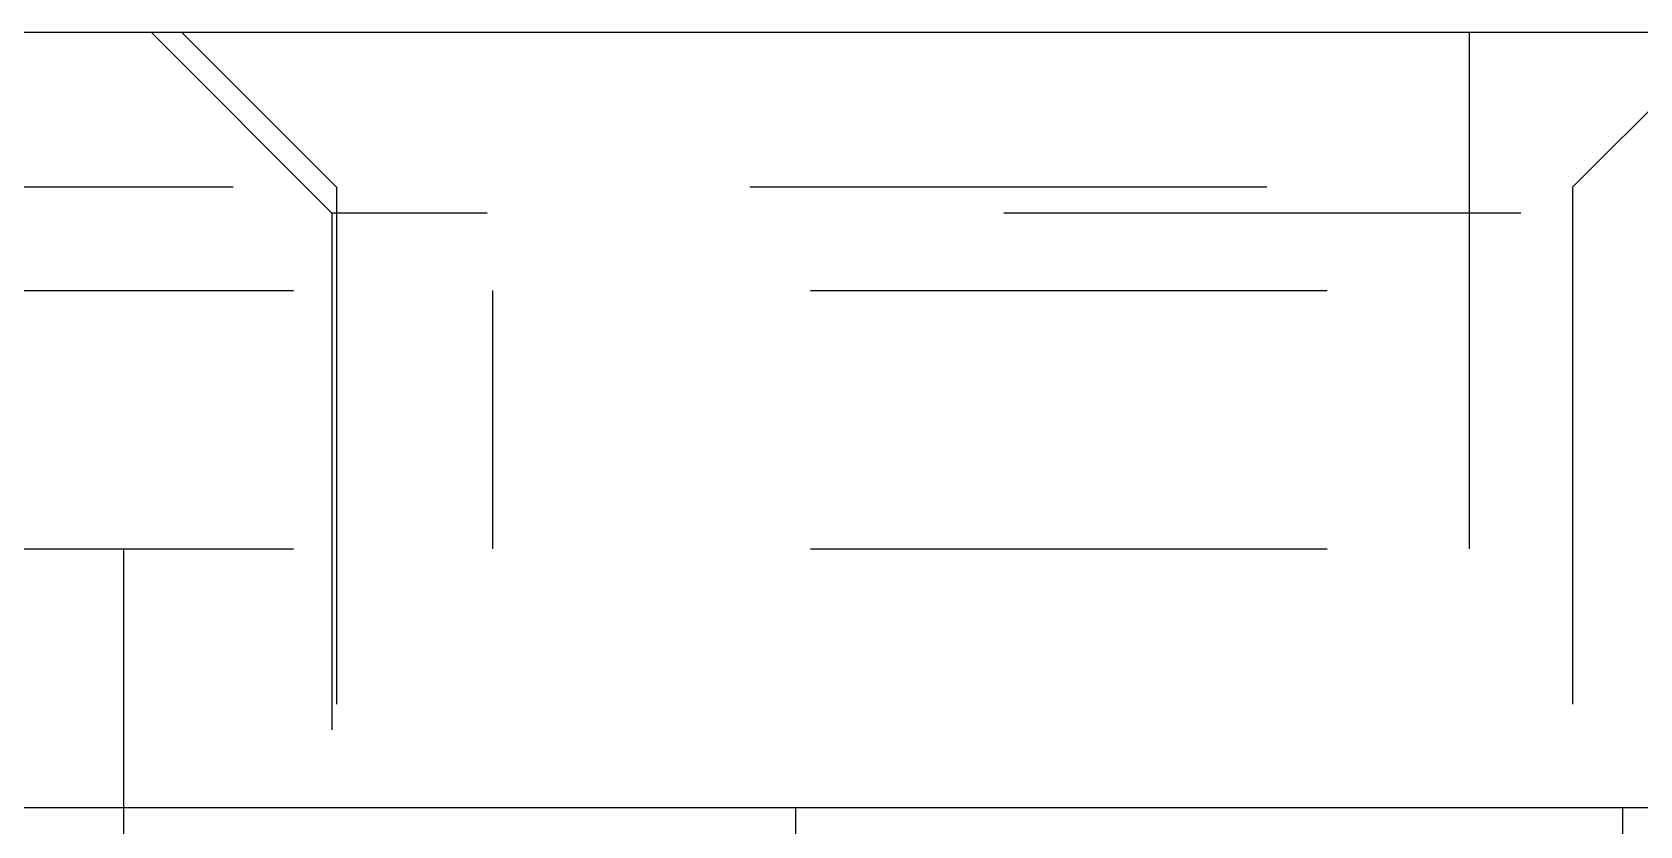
# Model space of a CAD drawing. Header units: inches. Extents: x 1246 to 1707, y -383 to -57.
# Drawn here: x 1609.397 to 1612.507, y -297.922 to -296.386 of the extents above; entities that cross this region are included whole.
import ezdxf

# ---------------------------------------------------------------- set-up
doc = ezdxf.new("R2010")
doc.units = ezdxf.units.IN
doc.header["$LTSCALE"] = 10
doc.header["$MEASUREMENT"] = 0
doc.linetypes.add('CENTER', pattern=[0.6, 0.375, -0.075, 0.075, -0.075])
doc.linetypes.add('HIDDEN', pattern=[0.2, 0.1, -0.1])
doc.layers.get('0').update_dxf_attribs({"linetype": 'CONTINUOUS'})
doc.layers.add('02___PRT_ALL_AXES', color=7, linetype='CONTINUOUS')
doc.layers.add('DEFAULT_2', color=8, linetype='HIDDEN')

msp = doc.modelspace()

# ---------------------------------------------------------------- linework, layer by layer
at = {"color": 7, "linetype": 'Continuous'}
for p, q in [((1319.6313, -296.386), (1637.9271, -296.386)), ((1319.6313, -297.886), (1637.9271, -297.886))]:
    msp.add_line(p, q, dxfattribs=at)
at = {"linetype": 'CENTER'}
msp.add_arc((1478.7792, -1654.6488), 1356.7628, 83.2637115, 96.7362885, dxfattribs=at)
at = {"layer": '02___PRT_ALL_AXES', "color": 8, "linetype": 'HIDDEN'}
msp.add_line((1609.5741, -297.386), (1609.5741, -297.886), dxfattribs=at)
at = {"layer": '02___PRT_ALL_AXES', "color": 7, "linetype": 'Continuous'}
msp.add_line((1609.5741, -297.886), (1609.5741, -301.286), dxfattribs=at)
at = {"layer": 'DEFAULT_2', "color": 8, "linetype": 'HIDDEN'}
for p, q in [((1609.9771, -296.736), (1609.6271, -296.386)), ((1609.9858, -296.686), (1609.6858, -296.386)), ((1612.1771, -296.386), (1612.1771, -297.886)), ((1612.6771, -296.386), (1612.3771, -296.686)), ((1613.7858, -296.686), (1326.8971, -296.686)), ((1609.9858, -296.686), (1609.9858, -297.886)), ((1612.3771, -296.686), (1612.3771, -297.886)), ((1614.2771, -296.736), (1609.9771, -296.736)), ((1609.9771, -296.736), (1609.9771, -297.886)), ((1608.9028, -296.886), (1618.2962, -296.886)), ((1610.2885, -297.386), (1610.2885, -296.886)), ((1608.9028, -297.386), (1618.2962, -297.386)), ((1610.8741, -297.886), (1610.8741, -298.2574)), ((1612.4741, -297.886), (1612.4741, -298.1074))]:
    msp.add_line(p, q, dxfattribs=at)

doc.saveas('drawing.dxf')
